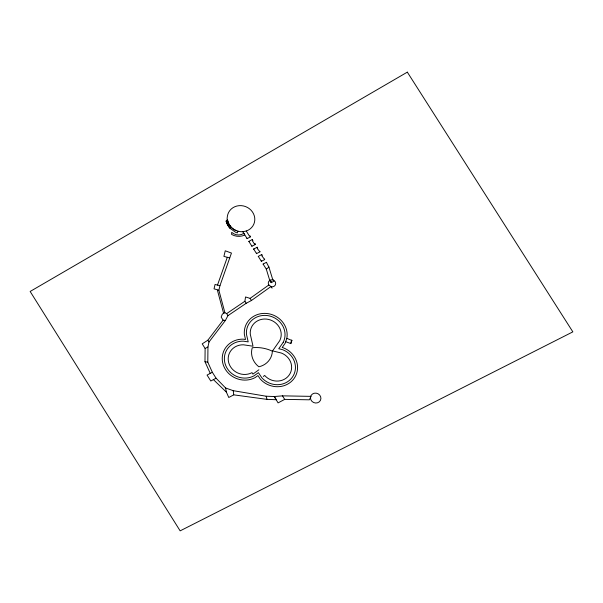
<?xml version="1.0" encoding="UTF-8"?>
<svg xmlns="http://www.w3.org/2000/svg" width="603" height="603" viewBox="0 0 603 603"><rect width="100%" height="100%" fill="white"/><g stroke="black" fill="none" stroke-linecap="round" stroke-linejoin="round"><path stroke-width="0.9" d="M210.243 373.385L204.982 361.717L205.118 348.481L202.209 343.853L207.862 340.213L223.11 320.163L225.401 320.442L227.934 315.655L246.197 303.286L251.436 300.498L270.913 286.576M225.605 387.985L226.419 392.176L228.763 397.498L233.73 394.852L267.031 399.374L276.287 399.721L274.282 396.525L278.081 402.894L284.699 399.374L309.414 399.812L311.073 396.367L282.49 395.854L274.282 396.525L266.149 396.224L233.233 390.676L225.605 387.985L216.07 378.202L212.339 372.27L207.794 362.192L207.952 346.974L208.992 342.007L225.401 320.442M246.197 303.286L244.916 301.244L245.527 296.962L250.102 298.372L251.436 300.498M227.934 315.655L226.653 313.613L224.904 312.716L218.881 290.247L219.952 285.686L231.454 253.056L225.258 250.803L223.901 256.388L229.735 257.933M237.899 231.122L237.378 232.901L235.826 232.419L229.939 228.258A20.653 19.175 22.4 0 1 226.532 222.477L226.14 221.03M285.679 341.69L290.94 343.62L291.95 340.273M229.404 225.04L230.489 226.54L229.954 228.228A20.653 19.175 22.4 0 1 226.547 222.447M230.406 228.582L230.919 227.03L230.24 226.193M286.824 338.343L285.129 343.318L282.174 347.539L283.274 347.81A21.504 19.967 22.4 0 1 293.902 378.722A21.504 19.967 22.4 0 1 260.172 378.91L257.941 375.579L255.114 377.614A21.798 20.246 22.4 0 1 223.125 364.431A21.798 20.246 22.4 0 1 243.228 339.157L245.519 339.497L244.351 334.379A21.663 20.11 22.4 0 1 266.707 313.477A21.663 20.11 22.4 0 1 286.824 338.343L291.875 340.454M217.502 285.076L227.301 257.285M226.268 221.452L227.519 220.095M226.427 222.183C229.668 221.248 226.08 220.841 227.391 216.251A13.907 12.912 22.4 0 1 249.461 208.774A13.907 12.912 22.4 0 1 246.258 231.009L249.476 236.135L249.944 235.879L250.531 236.821L247.132 238.63L242.783 231.71C236.376 232.11 229.886 228.047 227.896 221.874L228.236 222.778M227.437 219.598L226.087 221.158M227.723 221.346L227.595 220.758M228.68 223.826L227.376 219.658L227.58 220.788M230.323 226.291L228.665 223.736M230.489 226.54L230.919 227.03A13.477 12.512 22.4 0 0 232.359 228.364L232.879 228.763A13.477 12.512 22.4 0 0 235.132 230.12L236.346 230.64M243.748 233.376A9.422 8.744 22.4 0 1 231.703 232.343L231.59 234.424A13.311 12.361 22.4 0 0 244.743 234.966L243.778 233.293M291.618 340.137L290.744 343.341M266.315 269.179L268.915 267.084L266.39 262.328L263.112 264.076L266.315 269.179L269.745 280.425L271.162 282.679L273.95 281.194L272.533 278.94L268.915 267.084M263.36 376.453L264.672 375.45A15.497 14.389 22.4 0 0 288.98 375.315A15.497 14.389 22.4 0 0 281.322 353.034L272.579 350.893L279.739 340.657A15.655 14.532 22.4 0 0 268.448 319.402A15.655 14.532 22.4 0 0 250.275 334.198L253.026 346.228L243.393 344.795A15.791 14.668 22.4 0 0 228.831 363.104A15.791 14.668 22.4 0 0 252.001 372.654L252.906 374.101L258.891 369.79M250.102 298.372L268.832 284.978A3.731 3.46 22.4 0 1 269.3 280.764L270.928 279.898A3.731 3.46 22.4 0 1 275.669 283.395A3.731 3.46 22.4 0 1 271.124 286.666L268.832 284.978M226.653 313.613L244.916 301.244M255.227 243.929L255.31 244.449L251.926 246.265L248.858 241.381L252.25 239.564A2.095 0.618 62 0 0 252.529 239.617M253.644 249.001L257.323 247.26M253.901 249.024A2.095 0.618 62 0 1 253.622 248.971L256.561 253.644L259.923 251.835A2.095 0.618 62 0 1 259.84 251.308M264.589 259.056A2.095 0.618 62 0 0 264.672 259.584L261.385 261.333L258.272 256.373L261.649 254.579A2.095 0.618 62 0 0 261.928 254.632M224.904 312.716L222.349 314.08L221.173 317.072L223.11 320.163M205.118 348.481L207.952 346.974M212.339 372.27L207.063 375.081L210.794 381.013L216.07 378.202M242.783 231.71L246.258 231.009M219.952 285.686L215.052 284.473L214.035 288.837L218.881 290.247M204.982 361.717L207.794 362.192M213.432 379.604L226.419 392.176M270.898 286.553L272.096 288.144M252.25 239.564L252.928 240.642L252.461 240.891L254.262 243.763L254.722 243.514L255.31 244.449M257.044 247.207L257.715 248.27L257.255 248.519L259.923 251.835M261.649 254.579L262.328 255.657L261.883 255.891L264.672 259.584M271.667 282.408L270.257 280.154L269.873 280.357L271.29 282.611M282.49 395.854L284.699 399.374M207.862 340.213L208.992 342.007M229.095 224.535L229.396 225.07M229.087 224.565L228.092 222.424M266.149 396.224L267.031 399.374M217.397 290.149L223.623 313.394M233.233 390.676L233.73 394.852M258.559 256.441A2.095 0.618 62 0 1 258.28 256.388M256.561 253.644A2.095 0.618 62 0 1 256.479 253.117M263.39 264.129A2.095 0.618 62 0 1 263.112 264.076M261.385 261.333A2.095 0.618 62 0 1 261.303 260.805M250.531 236.821A2.095 0.618 62 0 1 250.449 236.293M266.669 262.38A2.095 0.618 62 0 1 266.39 262.328M249.137 241.434A2.095 0.618 62 0 1 248.858 241.381M247.132 238.637A2.095 0.618 62 0 1 247.049 238.11M251.903 246.228A2.095 0.618 62 0 1 251.813 245.7M310.598 396.661L310.455 397.942A5.284 4.907 22.4 0 0 317.608 402.774A5.284 4.907 22.4 0 0 319.605 394.973A5.284 4.907 22.4 0 0 311.088 395.478L310.598 396.661M283.214 342.368L278.759 348.73L282.581 349.672A19.371 17.984 22.4 0 1 292.146 377.508A19.371 17.984 22.4 0 1 261.777 377.682L258.416 372.677L254.006 375.85A19.665 18.256 22.4 0 1 225.16 363.956A19.665 18.256 22.4 0 1 243.288 341.162L248.187 341.886L246.461 334.311A19.522 18.128 22.4 0 1 269.119 315.866A19.522 18.128 22.4 0 1 283.214 342.368M407.327 72.141L30.15 291.468L180.146 530.859L572.85 331.869L407.327 72.141M272.383 351.172A35.652 33.105 22.4 0 0 252.258 347.743A18.603 17.276 22.4 0 0 258.86 366.782A18.806 17.464 22.4 0 0 272.383 351.172M256.584 247.449A2.095 0.618 62 0 0 256.863 247.501A2.095 0.618 62 0 1 256.577 247.441M254.775 244.177A2.095 0.618 62 0 0 254.858 244.705A2.095 0.618 62 0 1 254.768 244.17"/></g></svg>
